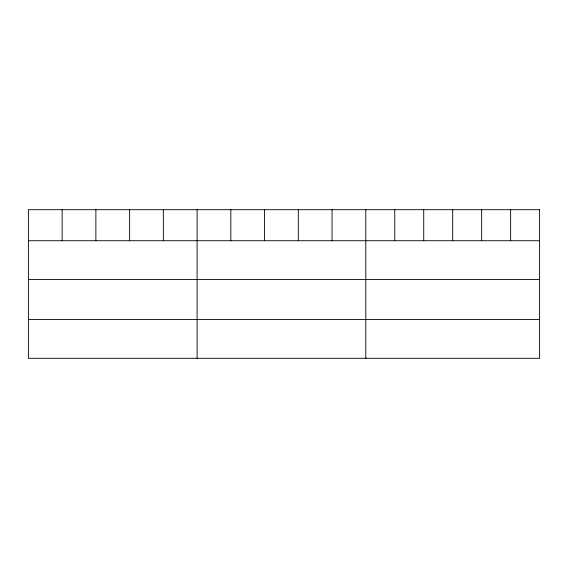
<?xml version="1.0" encoding="UTF-8"?>
<svg xmlns="http://www.w3.org/2000/svg" width="568" height="568" viewBox="0 0 568 568"><rect width="100%" height="100%" fill="white"/><g stroke="black" fill="none" stroke-linecap="round" stroke-linejoin="round"><path stroke-width="0.85" d="M28.4 240.725L539.6 240.725M28.4 279.52L539.6 279.52M28.4 319.5L539.6 319.5M510.632 209.698L510.632 240.725M481.664 209.698L481.664 240.725M452.696 209.698L452.696 240.725M423.728 209.698L423.728 240.725M394.76 209.698L394.76 240.725M365.792 209.698L365.792 358.301M332.053 209.698L332.053 240.725M298.314 209.698L298.314 240.725M264.574 209.698L264.574 240.725M230.835 209.698L230.835 240.725M197.096 209.698L197.096 358.301M163.357 209.698L163.357 240.725M129.618 209.698L129.618 240.725M95.878 209.698L95.878 240.725M62.139 209.698L62.139 240.725M539.6 209.698L28.4 209.698L28.4 358.301L539.6 358.301L539.6 209.698"/></g></svg>
